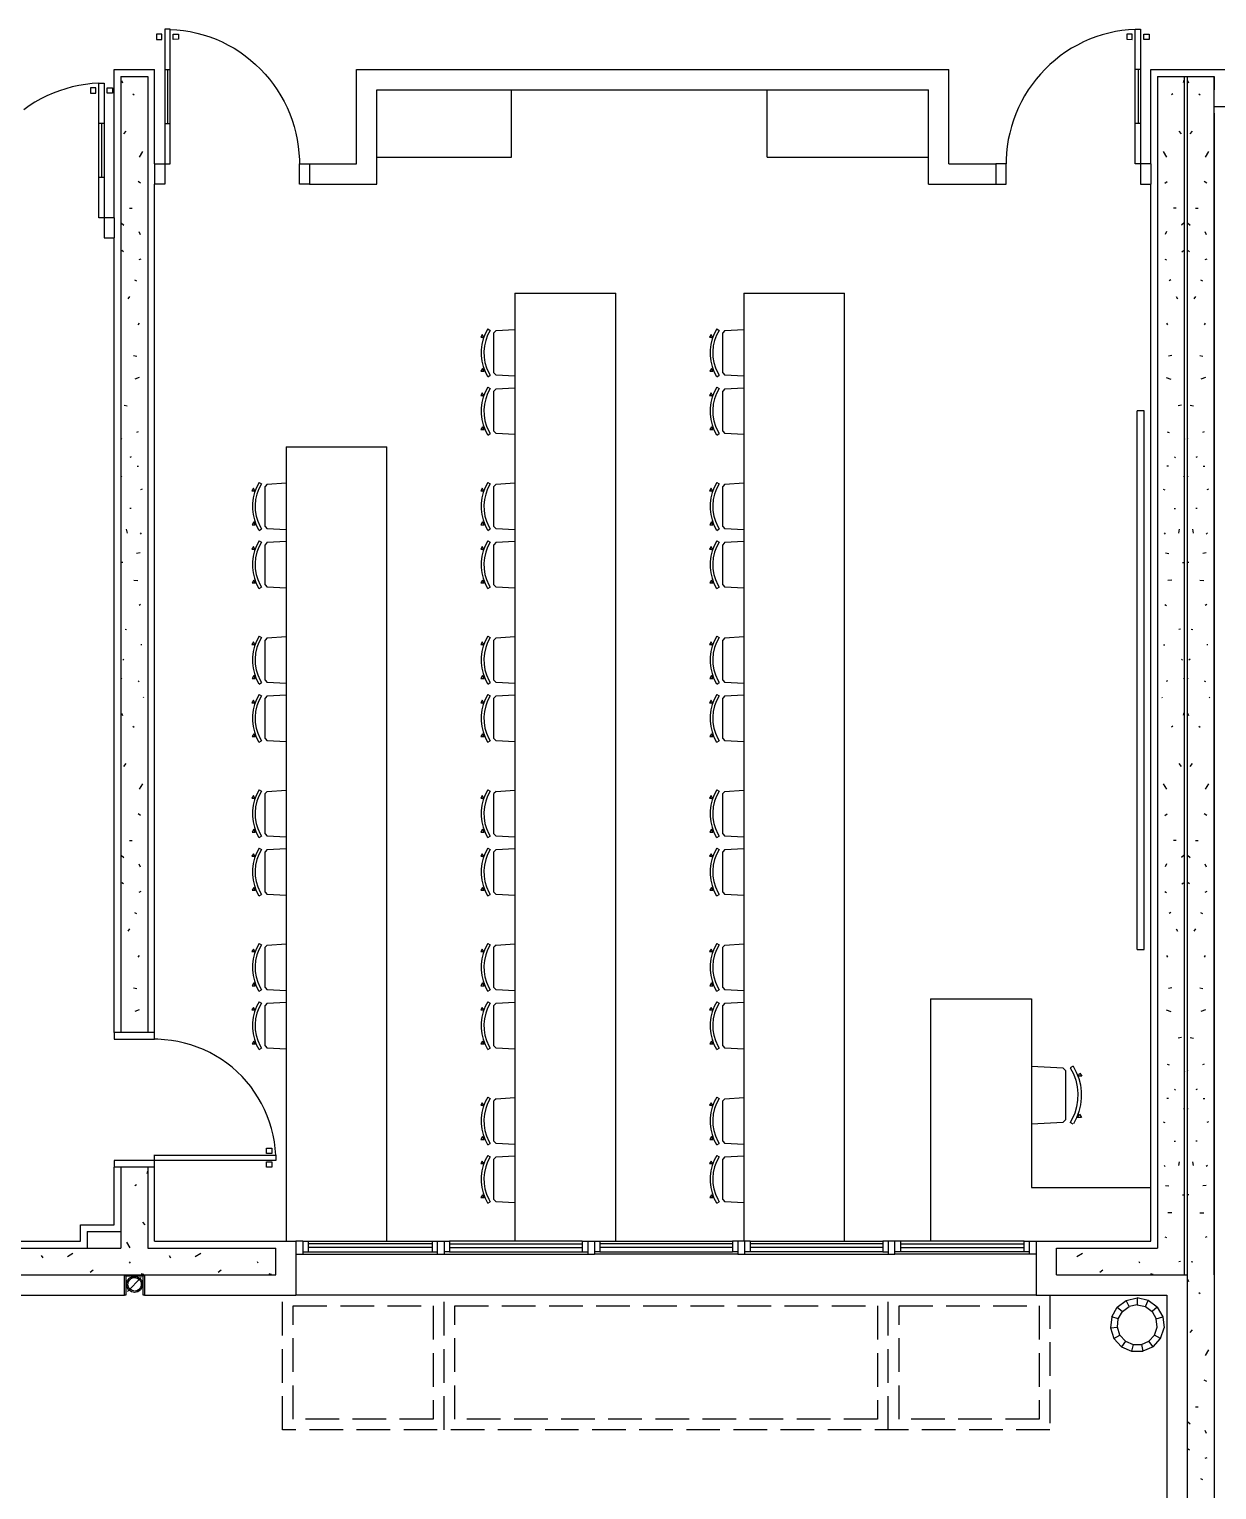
# Model space of a CAD drawing. Extents: x 7 to 80.8, y 22 to 73.9.
# Drawn here: x 15.81 to 24.63, y 42.19 to 53.03 of the extents above; entities that cross this region are included whole.
import ezdxf

# ---------------------------------------------------------------- set-up
doc = ezdxf.new("R2010")
doc.units = 0
doc.header["$MEASUREMENT"] = 0
doc.linetypes.add('DOT', pattern=[0.25, 0.25, 0])
for name, color, linetype in [('Doors', 7, 'CONTINUOUS'), ('Furniture', 7, 'CONTINUOUS'), ('Walls', 7, 'CONTINUOUS')]:
    doc.layers.add(name, color=color, linetype=linetype)

msp = doc.modelspace()

# ---------------------------------------------------------------- linework, layer by layer
at = {"layer": 'Doors', "color": 2}
for p, q in [((16.439, 52.732), (16.739, 52.732)), ((16.439, 51.632), (16.439, 52.732)), ((16.739, 52.032), (16.739, 52.732)), ((16.739, 52.032), (16.739, 51.882)), ((17.889, 52.032), (18.239, 52.032)), ((17.889, 52.032), (17.889, 51.882)), ((22.639, 52.032), (22.989, 52.032)), ((22.989, 52.032), (22.989, 51.882)), ((24.139, 52.032), (24.139, 51.882)), ((17.889, 51.882), (18.389, 51.882)), ((22.489, 51.882), (22.989, 51.882)), ((16.439, 51.632), (16.439, 51.482)), ((16.739, 45.582), (16.439, 45.582)), ((16.739, 44.582), (16.439, 44.582)), ((16.689, 44.582), (16.689, 43.982)), ((16.188, 44.154), (16.439, 44.154)), ((16.188, 44.032), (16.188, 44.154)), ((16.238, 44.104), (16.489, 44.104)), ((16.238, 44.104), (16.238, 43.982)), ((17.789, 44.032), (17.789, 43.632))]:
    msp.add_line(p, q, dxfattribs=at)
at = {"layer": 'Doors', "color": 4}
for p, q in [((16.814, 52.732), (16.854, 52.732)), ((16.834, 52.733), (16.834, 52.332)), ((24.064, 52.732), (24.024, 52.732)), ((24.045, 52.733), (24.045, 52.332)), ((16.364, 52.332), (16.324, 52.332)), ((16.345, 52.333), (16.345, 51.932)), ((16.814, 52.332), (16.857, 52.332)), ((24.064, 52.332), (24.022, 52.332)), ((16.364, 51.932), (16.322, 51.932)), ((16.439, 44.632), (16.439, 44.582)), ((16.739, 44.632), (16.739, 44.673)), ((17.839, 44.032), (17.789, 44.032)), ((17.839, 44.032), (17.839, 43.937)), ((18.8, 44.032), (18.93, 44.032)), ((18.8, 44.032), (18.8, 43.954)), ((18.84, 43.937), (18.84, 44.032)), ((18.89, 44.032), (18.89, 43.937)), ((18.93, 44.032), (18.93, 43.954)), ((17.789, 43.937), (17.839, 43.937)), ((17.839, 43.954), (17.88, 43.954)), ((18.8, 43.954), (18.84, 43.954)), ((18.84, 43.937), (18.89, 43.937)), ((18.93, 43.954), (18.89, 43.954))]:
    msp.add_line(p, q, dxfattribs=at)
at = {"layer": 'Doors', "color": 1}
for p, q in [((16.814, 51.882), (16.739, 51.882)), ((24.064, 51.882), (24.139, 51.882)), ((16.364, 51.482), (16.439, 51.482))]:
    msp.add_line(p, q, dxfattribs=at)
at = {"layer": 'Doors', "color": 8}
for p, q in [((17.88, 44.032), (18.8, 44.032)), ((17.839, 43.937), (18.84, 43.937)), ((18.8, 44.012), (17.88, 44.012)), ((18.8, 43.987), (17.88, 43.987))]:
    msp.add_line(p, q, dxfattribs=at)
at = {"layer": 'Doors', "color": 4}
for points in [[(16.792, 52.996), (16.752, 52.996), (16.752, 52.956), (16.792, 52.956), (16.792, 52.996)], [(16.814, 52.032), (16.854, 52.032), (16.854, 53.032), (16.814, 53.032), (16.814, 52.032)], [(16.877, 52.996), (16.917, 52.996), (16.917, 52.957), (16.877, 52.956), (16.877, 52.996)], [(24.002, 52.996), (23.962, 52.996), (23.962, 52.957), (24.002, 52.956), (24.002, 52.996)], [(24.064, 52.032), (24.024, 52.032), (24.024, 53.032), (24.064, 53.032), (24.064, 52.032)], [(24.087, 52.996), (24.127, 52.996), (24.127, 52.956), (24.087, 52.956), (24.087, 52.996)], [(16.364, 51.632), (16.324, 51.632), (16.324, 52.632), (16.364, 52.632), (16.364, 51.632)], [(16.302, 52.596), (16.262, 52.597), (16.262, 52.557), (16.302, 52.556), (16.302, 52.596)], [(16.387, 52.596), (16.427, 52.596), (16.427, 52.556), (16.387, 52.556), (16.387, 52.596)], [(17.569, 44.683), (17.569, 44.723), (17.609, 44.723), (17.609, 44.683), (17.569, 44.683)], [(17.569, 44.582), (17.569, 44.622), (17.609, 44.622), (17.609, 44.582), (17.569, 44.582)]]:
    msp.add_lwpolyline(points, close=True, dxfattribs=at)
for points in [[(16.854, 53.031), (16.904, 53.028), (16.954, 53.022), (17.003, 53.014), (17.052, 53.003), (17.1, 52.99), (17.148, 52.975), (17.195, 52.957), (17.24, 52.937), (17.285, 52.914), (17.329, 52.89), (17.371, 52.863), (17.412, 52.834), (17.451, 52.803), (17.489, 52.77), (17.525, 52.736), (17.559, 52.699), (17.592, 52.661), (17.622, 52.622), (17.65, 52.581), (17.677, 52.538), (17.701, 52.494), (17.723, 52.45), (17.743, 52.404), (17.76, 52.357), (17.775, 52.309), (17.788, 52.261), (17.798, 52.212), (17.806, 52.162), (17.811, 52.113), (17.814, 52.063), (17.814, 52.032)], [(24.024, 53.031), (23.975, 53.028), (23.925, 53.022), (23.876, 53.014), (23.827, 53.003), (23.779, 52.99), (23.731, 52.975), (23.684, 52.957), (23.639, 52.937), (23.594, 52.914), (23.55, 52.89), (23.508, 52.863), (23.467, 52.834), (23.428, 52.803), (23.39, 52.77), (23.354, 52.736), (23.32, 52.699), (23.287, 52.661), (23.257, 52.622), (23.228, 52.581), (23.202, 52.538), (23.178, 52.494), (23.156, 52.45), (23.136, 52.404), (23.119, 52.357), (23.104, 52.309), (23.091, 52.261), (23.081, 52.212), (23.073, 52.162), (23.068, 52.113), (23.065, 52.063), (23.064, 52.032)], [(16.324, 52.631), (16.275, 52.628), (16.225, 52.622), (16.176, 52.614), (16.127, 52.603), (16.079, 52.59), (16.031, 52.575), (15.984, 52.557), (15.939, 52.537), (15.894, 52.514), (15.85, 52.49), (15.808, 52.463), (15.767, 52.434)], [(16.439, 45.582), (16.439, 45.532), (16.739, 45.532), (16.739, 45.582)], [(17.639, 44.672), (17.635, 44.722), (17.629, 44.771), (17.619, 44.82), (17.608, 44.869), (17.593, 44.917), (17.576, 44.964), (17.556, 45.01), (17.534, 45.055), (17.509, 45.098), (17.482, 45.14), (17.453, 45.181), (17.421, 45.219), (17.388, 45.256), (17.352, 45.291), (17.314, 45.324), (17.275, 45.355), (17.234, 45.384), (17.192, 45.41), (17.148, 45.434), (17.103, 45.455), (17.056, 45.474), (17.009, 45.491), (16.961, 45.504), (16.912, 45.515), (16.863, 45.523), (16.813, 45.529), (16.763, 45.532), (16.739, 45.532)], [(16.739, 44.582), (16.739, 44.632), (16.439, 44.632)], [(16.739, 44.672), (17.639, 44.672), (17.639, 44.632), (16.739, 44.632)], [(17.839, 44.032), (17.88, 44.032), (17.88, 43.954)]]:
    msp.add_lwpolyline(points, dxfattribs=at)
at = {"layer": 'Doors', "color": 1}
for points in [[(16.739, 52.032), (16.814, 52.032), (16.814, 51.882)], [(17.889, 51.882), (17.814, 51.882), (17.814, 52.032), (17.889, 52.032)], [(22.989, 51.882), (23.064, 51.882), (23.064, 52.032), (22.989, 52.032)], [(24.139, 52.032), (24.064, 52.032), (24.064, 51.882)], [(16.439, 51.632), (16.364, 51.632), (16.364, 51.482)]]:
    msp.add_lwpolyline(points, dxfattribs=at)
at = {"layer": 'Furniture', "color": 4}
for p, q in [((19.389, 52.082), (19.389, 52.582)), ((21.289, 52.082), (21.289, 52.582)), ((18.389, 52.082), (19.389, 52.082)), ((21.289, 52.082), (22.489, 52.082)), ((19.415, 51.072), (20.165, 51.072)), ((19.415, 51.072), (19.415, 44.032)), ((20.165, 44.032), (20.165, 51.072)), ((21.115, 51.072), (21.865, 51.072)), ((21.115, 51.072), (21.115, 44.032)), ((21.865, 44.032), (21.865, 51.072)), ((19.215, 50.806), (19.232, 50.796)), ((19.275, 50.795), (19.259, 50.777)), ((19.259, 50.48), (19.259, 50.777)), ((19.275, 50.795), (19.415, 50.803)), ((20.915, 50.806), (20.932, 50.796)), ((20.975, 50.795), (20.959, 50.777)), ((20.959, 50.48), (20.959, 50.777)), ((20.975, 50.795), (21.115, 50.803)), ((19.215, 50.451), (19.232, 50.462)), ((19.259, 50.48), (19.275, 50.462)), ((19.415, 50.455), (19.275, 50.462)), ((20.915, 50.451), (20.932, 50.462)), ((20.959, 50.48), (20.975, 50.462)), ((21.115, 50.455), (20.975, 50.462)), ((19.215, 50.374), (19.232, 50.363)), ((19.275, 50.362), (19.259, 50.344)), ((19.259, 50.047), (19.259, 50.344)), ((19.275, 50.362), (19.415, 50.37)), ((20.915, 50.374), (20.932, 50.363)), ((20.975, 50.362), (20.959, 50.344)), ((20.959, 50.047), (20.959, 50.344)), ((20.975, 50.362), (21.115, 50.37)), ((24.039, 46.199), (24.039, 50.199)), ((19.215, 50.018), (19.232, 50.029)), ((19.259, 50.047), (19.275, 50.03)), ((19.415, 50.022), (19.275, 50.03)), ((20.915, 50.018), (20.932, 50.029)), ((20.959, 50.047), (20.975, 50.03)), ((21.115, 50.022), (20.975, 50.03)), ((17.715, 49.932), (18.465, 49.932)), ((17.715, 49.932), (17.715, 44.032)), ((18.465, 44.032), (18.465, 49.932)), ((17.515, 49.666), (17.532, 49.656)), ((17.575, 49.655), (17.559, 49.637)), ((17.559, 49.34), (17.559, 49.637)), ((17.575, 49.655), (17.715, 49.663)), ((19.215, 49.666), (19.232, 49.656)), ((19.275, 49.655), (19.259, 49.637)), ((19.259, 49.34), (19.259, 49.637)), ((19.275, 49.655), (19.415, 49.663)), ((20.915, 49.666), (20.932, 49.656)), ((20.975, 49.655), (20.959, 49.637)), ((20.959, 49.34), (20.959, 49.637)), ((20.975, 49.655), (21.115, 49.663)), ((17.515, 49.311), (17.532, 49.322)), ((17.559, 49.34), (17.575, 49.322)), ((17.715, 49.315), (17.575, 49.322)), ((19.215, 49.311), (19.232, 49.322)), ((19.259, 49.34), (19.275, 49.322)), ((19.415, 49.315), (19.275, 49.322)), ((20.915, 49.311), (20.932, 49.322)), ((20.959, 49.34), (20.975, 49.322)), ((21.115, 49.315), (20.975, 49.322)), ((17.515, 49.234), (17.532, 49.223)), ((17.575, 49.222), (17.559, 49.204)), ((17.559, 48.907), (17.559, 49.204)), ((17.575, 49.222), (17.715, 49.23)), ((19.215, 49.234), (19.232, 49.223)), ((19.275, 49.222), (19.259, 49.204)), ((19.259, 48.907), (19.259, 49.204)), ((19.275, 49.222), (19.415, 49.23)), ((20.915, 49.234), (20.932, 49.223)), ((20.975, 49.222), (20.959, 49.204)), ((20.959, 48.907), (20.959, 49.204)), ((20.975, 49.222), (21.115, 49.23)), ((17.515, 48.878), (17.532, 48.889)), ((17.559, 48.907), (17.575, 48.89)), ((17.715, 48.882), (17.575, 48.89)), ((19.215, 48.878), (19.232, 48.889)), ((19.259, 48.907), (19.275, 48.89)), ((19.415, 48.882), (19.275, 48.89)), ((20.915, 48.878), (20.932, 48.889)), ((20.959, 48.907), (20.975, 48.89)), ((21.115, 48.882), (20.975, 48.89)), ((17.515, 48.526), (17.532, 48.515)), ((17.575, 48.514), (17.559, 48.496)), ((17.559, 48.199), (17.559, 48.496)), ((17.575, 48.514), (17.715, 48.522)), ((19.215, 48.526), (19.232, 48.515)), ((19.275, 48.514), (19.259, 48.496)), ((19.259, 48.199), (19.259, 48.496)), ((19.275, 48.514), (19.415, 48.522)), ((20.915, 48.526), (20.932, 48.515)), ((20.975, 48.514), (20.959, 48.496)), ((20.959, 48.199), (20.959, 48.496)), ((20.975, 48.514), (21.115, 48.522)), ((17.515, 48.17), (17.532, 48.181)), ((17.559, 48.199), (17.575, 48.182)), ((17.715, 48.174), (17.575, 48.182)), ((19.215, 48.17), (19.232, 48.181)), ((19.259, 48.199), (19.275, 48.182)), ((19.415, 48.174), (19.275, 48.182)), ((20.915, 48.17), (20.932, 48.181)), ((20.959, 48.199), (20.975, 48.182)), ((21.115, 48.174), (20.975, 48.182)), ((17.515, 48.093), (17.532, 48.082)), ((17.575, 48.081), (17.559, 48.064)), ((17.559, 47.766), (17.559, 48.064)), ((17.575, 48.081), (17.715, 48.089)), ((19.215, 48.093), (19.232, 48.082)), ((19.275, 48.081), (19.259, 48.064)), ((19.259, 47.766), (19.259, 48.064)), ((19.275, 48.081), (19.415, 48.089)), ((20.915, 48.093), (20.932, 48.082)), ((20.975, 48.081), (20.959, 48.064)), ((20.959, 47.766), (20.959, 48.064)), ((20.975, 48.081), (21.115, 48.089)), ((17.515, 47.737), (17.532, 47.748)), ((17.559, 47.766), (17.575, 47.749)), ((17.715, 47.741), (17.575, 47.749)), ((19.215, 47.737), (19.232, 47.748)), ((19.259, 47.766), (19.275, 47.749)), ((19.415, 47.741), (19.275, 47.749)), ((20.915, 47.737), (20.932, 47.748)), ((20.959, 47.766), (20.975, 47.749)), ((21.115, 47.741), (20.975, 47.749)), ((17.515, 47.385), (17.532, 47.374)), ((17.575, 47.373), (17.559, 47.356)), ((17.559, 47.058), (17.559, 47.356)), ((17.575, 47.373), (17.715, 47.381)), ((19.215, 47.385), (19.232, 47.374)), ((19.275, 47.373), (19.259, 47.356)), ((19.259, 47.058), (19.259, 47.356)), ((19.275, 47.373), (19.415, 47.381)), ((20.915, 47.385), (20.932, 47.374)), ((20.975, 47.373), (20.959, 47.356)), ((20.959, 47.058), (20.959, 47.356)), ((20.975, 47.373), (21.115, 47.381)), ((17.515, 47.029), (17.532, 47.04)), ((17.559, 47.058), (17.575, 47.041)), ((17.715, 47.033), (17.575, 47.041)), ((19.215, 47.029), (19.232, 47.04)), ((19.259, 47.058), (19.275, 47.041)), ((19.415, 47.033), (19.275, 47.041)), ((20.915, 47.029), (20.932, 47.04)), ((20.959, 47.058), (20.975, 47.041)), ((21.115, 47.033), (20.975, 47.041)), ((17.515, 46.952), (17.532, 46.941)), ((17.575, 46.94), (17.559, 46.923)), ((17.559, 46.625), (17.559, 46.923)), ((17.575, 46.94), (17.715, 46.948)), ((19.215, 46.952), (19.232, 46.941)), ((19.275, 46.94), (19.259, 46.923)), ((19.259, 46.625), (19.259, 46.923)), ((19.275, 46.94), (19.415, 46.948)), ((20.915, 46.952), (20.932, 46.941)), ((20.975, 46.94), (20.959, 46.923)), ((20.959, 46.625), (20.959, 46.923)), ((20.975, 46.94), (21.115, 46.948)), ((17.515, 46.596), (17.532, 46.607)), ((17.559, 46.625), (17.575, 46.608)), ((17.715, 46.6), (17.575, 46.608)), ((19.215, 46.596), (19.232, 46.607)), ((19.259, 46.625), (19.275, 46.608)), ((19.415, 46.6), (19.275, 46.608)), ((20.915, 46.596), (20.932, 46.607)), ((20.959, 46.625), (20.975, 46.608)), ((21.115, 46.6), (20.975, 46.608)), ((17.515, 46.244), (17.532, 46.233)), ((17.575, 46.232), (17.559, 46.215)), ((17.559, 45.917), (17.559, 46.215)), ((17.575, 46.232), (17.715, 46.24)), ((19.215, 46.244), (19.232, 46.233)), ((19.275, 46.232), (19.259, 46.215)), ((19.259, 45.917), (19.259, 46.215)), ((19.275, 46.232), (19.415, 46.24)), ((20.915, 46.244), (20.932, 46.233)), ((20.975, 46.232), (20.959, 46.215)), ((20.959, 45.917), (20.959, 46.215)), ((20.975, 46.232), (21.115, 46.24)), ((24.039, 46.199), (24.089, 46.199)), ((17.515, 45.888), (17.532, 45.899)), ((17.559, 45.917), (17.575, 45.9)), ((17.715, 45.892), (17.575, 45.9)), ((19.215, 45.888), (19.232, 45.899)), ((19.259, 45.917), (19.275, 45.9)), ((19.415, 45.892), (19.275, 45.9)), ((20.915, 45.888), (20.932, 45.899)), ((20.959, 45.917), (20.975, 45.9)), ((21.115, 45.892), (20.975, 45.9)), ((17.515, 45.811), (17.532, 45.8)), ((17.575, 45.799), (17.559, 45.782)), ((17.559, 45.484), (17.559, 45.782)), ((17.575, 45.799), (17.715, 45.807)), ((19.215, 45.811), (19.232, 45.8)), ((19.275, 45.799), (19.259, 45.782)), ((19.259, 45.484), (19.259, 45.782)), ((19.275, 45.799), (19.415, 45.807)), ((20.915, 45.811), (20.932, 45.8)), ((20.975, 45.799), (20.959, 45.782)), ((20.959, 45.484), (20.959, 45.782)), ((20.975, 45.799), (21.115, 45.807)), ((22.504, 45.832), (23.254, 45.832)), ((22.504, 45.832), (22.504, 44.032)), ((23.254, 45.832), (23.254, 44.432)), ((17.515, 45.455), (17.532, 45.466)), ((17.559, 45.484), (17.575, 45.467)), ((17.715, 45.459), (17.575, 45.467)), ((19.215, 45.455), (19.232, 45.466)), ((19.259, 45.484), (19.275, 45.467)), ((19.415, 45.459), (19.275, 45.467)), ((20.915, 45.455), (20.932, 45.466)), ((20.959, 45.484), (20.975, 45.467)), ((21.115, 45.459), (20.975, 45.467)), ((23.489, 45.318), (23.254, 45.331)), ((23.489, 45.318), (23.509, 45.297)), ((23.509, 44.937), (23.509, 45.297)), ((23.562, 45.332), (23.541, 45.319)), ((19.215, 45.103), (19.232, 45.092)), ((19.275, 45.091), (19.259, 45.074)), ((19.259, 44.776), (19.259, 45.074)), ((19.275, 45.091), (19.415, 45.099)), ((20.915, 45.103), (20.932, 45.092)), ((20.975, 45.091), (20.959, 45.074)), ((20.959, 44.776), (20.959, 45.074)), ((20.975, 45.091), (21.115, 45.099)), ((23.254, 44.903), (23.489, 44.916)), ((23.509, 44.937), (23.489, 44.916)), ((23.562, 44.902), (23.541, 44.915)), ((19.215, 44.747), (19.232, 44.758)), ((19.259, 44.776), (19.275, 44.759)), ((19.415, 44.751), (19.275, 44.759)), ((20.915, 44.747), (20.932, 44.758)), ((20.959, 44.776), (20.975, 44.759)), ((21.115, 44.751), (20.975, 44.759)), ((19.215, 44.67), (19.232, 44.659)), ((19.275, 44.658), (19.259, 44.641)), ((19.259, 44.343), (19.259, 44.641)), ((19.275, 44.658), (19.415, 44.666)), ((20.915, 44.67), (20.932, 44.659)), ((20.975, 44.658), (20.959, 44.641)), ((20.959, 44.343), (20.959, 44.641)), ((20.975, 44.658), (21.115, 44.666)), ((23.254, 44.432), (24.139, 44.432)), ((19.215, 44.314), (19.232, 44.325)), ((19.259, 44.343), (19.275, 44.326)), ((19.415, 44.318), (19.275, 44.326)), ((20.915, 44.314), (20.932, 44.325)), ((20.959, 44.343), (20.975, 44.326)), ((21.115, 44.318), (20.975, 44.326))]:
    msp.add_line(p, q, dxfattribs=at)
for points in [[(19.173, 50.764), (19.162, 50.745), (19.184, 50.745), (19.173, 50.764)], [(20.873, 50.764), (20.862, 50.745), (20.884, 50.745), (20.873, 50.764)], [(19.175, 50.513), (19.163, 50.493), (19.187, 50.493), (19.175, 50.513)], [(20.875, 50.513), (20.863, 50.493), (20.887, 50.493), (20.875, 50.513)], [(19.173, 50.331), (19.162, 50.312), (19.184, 50.312), (19.173, 50.331)], [(20.873, 50.331), (20.862, 50.312), (20.884, 50.312), (20.873, 50.331)], [(19.175, 50.08), (19.163, 50.06), (19.187, 50.06), (19.175, 50.08)], [(20.875, 50.08), (20.863, 50.06), (20.887, 50.06), (20.875, 50.08)], [(17.473, 49.624), (17.462, 49.605), (17.484, 49.605), (17.473, 49.624)], [(19.173, 49.624), (19.162, 49.605), (19.184, 49.605), (19.173, 49.624)], [(20.873, 49.624), (20.862, 49.605), (20.884, 49.605), (20.873, 49.624)], [(17.475, 49.373), (17.463, 49.353), (17.487, 49.353), (17.475, 49.373)], [(19.175, 49.373), (19.163, 49.353), (19.187, 49.353), (19.175, 49.373)], [(20.875, 49.373), (20.863, 49.353), (20.887, 49.353), (20.875, 49.373)], [(17.473, 49.191), (17.462, 49.172), (17.484, 49.172), (17.473, 49.191)], [(19.173, 49.191), (19.162, 49.172), (19.184, 49.172), (19.173, 49.191)], [(20.873, 49.191), (20.862, 49.172), (20.884, 49.172), (20.873, 49.191)], [(17.475, 48.94), (17.463, 48.92), (17.487, 48.92), (17.475, 48.94)], [(19.175, 48.94), (19.163, 48.92), (19.187, 48.92), (19.175, 48.94)], [(20.875, 48.94), (20.863, 48.92), (20.887, 48.92), (20.875, 48.94)], [(17.473, 48.483), (17.462, 48.464), (17.484, 48.464), (17.473, 48.483)], [(19.173, 48.483), (19.162, 48.464), (19.184, 48.464), (19.173, 48.483)], [(20.873, 48.483), (20.862, 48.464), (20.884, 48.464), (20.873, 48.483)], [(17.475, 48.232), (17.463, 48.212), (17.487, 48.212), (17.475, 48.232)], [(19.175, 48.232), (19.163, 48.212), (19.187, 48.212), (19.175, 48.232)], [(20.875, 48.232), (20.863, 48.212), (20.887, 48.212), (20.875, 48.232)], [(17.473, 48.051), (17.462, 48.031), (17.484, 48.031), (17.473, 48.051)], [(19.173, 48.051), (19.162, 48.031), (19.184, 48.031), (19.173, 48.051)], [(20.873, 48.051), (20.862, 48.031), (20.884, 48.031), (20.873, 48.051)], [(17.475, 47.799), (17.463, 47.779), (17.487, 47.779), (17.475, 47.799)], [(19.175, 47.799), (19.163, 47.779), (19.187, 47.779), (19.175, 47.799)], [(20.875, 47.799), (20.863, 47.779), (20.887, 47.779), (20.875, 47.799)], [(17.473, 47.343), (17.462, 47.323), (17.484, 47.323), (17.473, 47.343)], [(19.173, 47.343), (19.162, 47.323), (19.184, 47.323), (19.173, 47.343)], [(20.873, 47.343), (20.862, 47.323), (20.884, 47.323), (20.873, 47.343)], [(17.475, 47.091), (17.463, 47.071), (17.487, 47.071), (17.475, 47.091)], [(19.175, 47.091), (19.163, 47.071), (19.187, 47.071), (19.175, 47.091)], [(20.875, 47.091), (20.863, 47.071), (20.887, 47.071), (20.875, 47.091)], [(17.473, 46.91), (17.462, 46.891), (17.484, 46.891), (17.473, 46.91)], [(19.173, 46.91), (19.162, 46.891), (19.184, 46.891), (19.173, 46.91)], [(20.873, 46.91), (20.862, 46.891), (20.884, 46.891), (20.873, 46.91)], [(17.475, 46.658), (17.463, 46.638), (17.487, 46.638), (17.475, 46.658)], [(19.175, 46.658), (19.163, 46.638), (19.187, 46.638), (19.175, 46.658)], [(20.875, 46.658), (20.863, 46.638), (20.887, 46.638), (20.875, 46.658)], [(17.473, 46.202), (17.462, 46.183), (17.484, 46.183), (17.473, 46.202)], [(19.173, 46.202), (19.162, 46.183), (19.184, 46.183), (19.173, 46.202)], [(20.873, 46.202), (20.862, 46.183), (20.884, 46.183), (20.873, 46.202)], [(17.475, 45.95), (17.463, 45.93), (17.487, 45.93), (17.475, 45.95)], [(19.175, 45.95), (19.163, 45.93), (19.187, 45.93), (19.175, 45.95)], [(20.875, 45.95), (20.863, 45.93), (20.887, 45.93), (20.875, 45.95)], [(17.473, 45.769), (17.462, 45.75), (17.484, 45.75), (17.473, 45.769)], [(19.173, 45.769), (19.162, 45.75), (19.184, 45.75), (19.173, 45.769)], [(20.873, 45.769), (20.862, 45.75), (20.884, 45.75), (20.873, 45.769)], [(17.475, 45.517), (17.463, 45.497), (17.487, 45.497), (17.475, 45.517)], [(19.175, 45.517), (19.163, 45.497), (19.187, 45.497), (19.175, 45.517)], [(20.875, 45.517), (20.863, 45.497), (20.887, 45.497), (20.875, 45.517)], [(23.613, 45.281), (23.626, 45.258), (23.599, 45.258), (23.613, 45.281)], [(19.173, 45.061), (19.162, 45.042), (19.184, 45.042), (19.173, 45.061)], [(20.873, 45.061), (20.862, 45.042), (20.884, 45.042), (20.873, 45.061)], [(23.61, 44.977), (23.624, 44.952), (23.596, 44.952), (23.61, 44.977)], [(19.175, 44.809), (19.163, 44.789), (19.187, 44.789), (19.175, 44.809)], [(20.875, 44.809), (20.863, 44.789), (20.887, 44.789), (20.875, 44.809)], [(19.173, 44.628), (19.162, 44.609), (19.184, 44.609), (19.173, 44.628)], [(20.873, 44.628), (20.862, 44.609), (20.884, 44.609), (20.873, 44.628)], [(19.175, 44.376), (19.163, 44.356), (19.187, 44.356), (19.175, 44.376)], [(20.875, 44.376), (20.863, 44.356), (20.887, 44.356), (20.875, 44.376)]]:
    msp.add_lwpolyline(points, close=True, dxfattribs=at)
for points in [[(19.215, 50.806), (19.195, 50.77), (19.18, 50.732), (19.17, 50.692), (19.165, 50.651), (19.165, 50.609), (19.17, 50.568), (19.18, 50.528), (19.194, 50.49), (19.213, 50.453)], [(19.232, 50.796), (19.213, 50.759), (19.199, 50.72), (19.189, 50.68), (19.185, 50.639), (19.186, 50.598), (19.193, 50.557), (19.205, 50.518), (19.222, 50.48), (19.232, 50.462)], [(20.915, 50.806), (20.895, 50.77), (20.88, 50.732), (20.87, 50.692), (20.865, 50.651), (20.865, 50.609), (20.87, 50.568), (20.88, 50.528), (20.894, 50.49), (20.913, 50.453)], [(20.932, 50.796), (20.913, 50.759), (20.899, 50.72), (20.889, 50.68), (20.885, 50.639), (20.886, 50.598), (20.893, 50.557), (20.905, 50.518), (20.922, 50.48), (20.932, 50.462)], [(19.215, 50.374), (19.195, 50.337), (19.18, 50.299), (19.17, 50.259), (19.165, 50.218), (19.165, 50.176), (19.17, 50.135), (19.18, 50.095), (19.194, 50.057), (19.213, 50.02)], [(19.232, 50.363), (19.213, 50.326), (19.199, 50.288), (19.189, 50.247), (19.185, 50.206), (19.186, 50.165), (19.193, 50.124), (19.205, 50.085), (19.222, 50.047), (19.232, 50.029)], [(20.915, 50.374), (20.895, 50.337), (20.88, 50.299), (20.87, 50.259), (20.865, 50.218), (20.865, 50.176), (20.87, 50.135), (20.88, 50.095), (20.894, 50.057), (20.913, 50.02)], [(20.932, 50.363), (20.913, 50.326), (20.899, 50.288), (20.889, 50.247), (20.885, 50.206), (20.886, 50.165), (20.893, 50.124), (20.905, 50.085), (20.922, 50.047), (20.932, 50.029)], [(24.089, 46.199), (24.089, 50.199), (24.039, 50.199)], [(17.515, 49.666), (17.495, 49.63), (17.48, 49.592), (17.47, 49.552), (17.465, 49.511), (17.465, 49.469), (17.47, 49.428), (17.48, 49.388), (17.494, 49.35), (17.513, 49.313)], [(17.532, 49.656), (17.513, 49.619), (17.499, 49.58), (17.489, 49.54), (17.485, 49.499), (17.486, 49.458), (17.493, 49.417), (17.505, 49.378), (17.522, 49.34), (17.532, 49.322)], [(19.215, 49.666), (19.195, 49.63), (19.18, 49.592), (19.17, 49.552), (19.165, 49.511), (19.165, 49.469), (19.17, 49.428), (19.18, 49.388), (19.194, 49.35), (19.213, 49.313)], [(19.232, 49.656), (19.213, 49.619), (19.199, 49.58), (19.189, 49.54), (19.185, 49.499), (19.186, 49.458), (19.193, 49.417), (19.205, 49.378), (19.222, 49.34), (19.232, 49.322)], [(20.915, 49.666), (20.895, 49.63), (20.88, 49.592), (20.87, 49.552), (20.865, 49.511), (20.865, 49.469), (20.87, 49.428), (20.88, 49.388), (20.894, 49.35), (20.913, 49.313)], [(20.932, 49.656), (20.913, 49.619), (20.899, 49.58), (20.889, 49.54), (20.885, 49.499), (20.886, 49.458), (20.893, 49.417), (20.905, 49.378), (20.922, 49.34), (20.932, 49.322)], [(17.515, 49.234), (17.495, 49.197), (17.48, 49.159), (17.47, 49.119), (17.465, 49.078), (17.465, 49.036), (17.47, 48.995), (17.48, 48.955), (17.494, 48.917), (17.513, 48.88)], [(17.532, 49.223), (17.513, 49.186), (17.499, 49.148), (17.489, 49.107), (17.485, 49.066), (17.486, 49.025), (17.493, 48.984), (17.505, 48.945), (17.522, 48.907), (17.532, 48.889)], [(19.215, 49.234), (19.195, 49.197), (19.18, 49.159), (19.17, 49.119), (19.165, 49.078), (19.165, 49.036), (19.17, 48.995), (19.18, 48.955), (19.194, 48.917), (19.213, 48.88)], [(19.232, 49.223), (19.213, 49.186), (19.199, 49.148), (19.189, 49.107), (19.185, 49.066), (19.186, 49.025), (19.193, 48.984), (19.205, 48.945), (19.222, 48.907), (19.232, 48.889)], [(20.915, 49.234), (20.895, 49.197), (20.88, 49.159), (20.87, 49.119), (20.865, 49.078), (20.865, 49.036), (20.87, 48.995), (20.88, 48.955), (20.894, 48.917), (20.913, 48.88)], [(20.932, 49.223), (20.913, 49.186), (20.899, 49.148), (20.889, 49.107), (20.885, 49.066), (20.886, 49.025), (20.893, 48.984), (20.905, 48.945), (20.922, 48.907), (20.932, 48.889)], [(17.515, 48.526), (17.495, 48.489), (17.48, 48.451), (17.47, 48.411), (17.465, 48.37), (17.465, 48.328), (17.47, 48.287), (17.48, 48.247), (17.494, 48.209), (17.513, 48.172)], [(17.532, 48.515), (17.513, 48.478), (17.499, 48.44), (17.489, 48.399), (17.485, 48.358), (17.486, 48.317), (17.493, 48.276), (17.505, 48.237), (17.522, 48.199), (17.532, 48.181)], [(19.215, 48.526), (19.195, 48.489), (19.18, 48.451), (19.17, 48.411), (19.165, 48.37), (19.165, 48.328), (19.17, 48.287), (19.18, 48.247), (19.194, 48.209), (19.213, 48.172)], [(19.232, 48.515), (19.213, 48.478), (19.199, 48.44), (19.189, 48.399), (19.185, 48.358), (19.186, 48.317), (19.193, 48.276), (19.205, 48.237), (19.222, 48.199), (19.232, 48.181)], [(20.915, 48.526), (20.895, 48.489), (20.88, 48.451), (20.87, 48.411), (20.865, 48.37), (20.865, 48.328), (20.87, 48.287), (20.88, 48.247), (20.894, 48.209), (20.913, 48.172)], [(20.932, 48.515), (20.913, 48.478), (20.899, 48.44), (20.889, 48.399), (20.885, 48.358), (20.886, 48.317), (20.893, 48.276), (20.905, 48.237), (20.922, 48.199), (20.932, 48.181)], [(17.515, 48.093), (17.495, 48.056), (17.48, 48.018), (17.47, 47.978), (17.465, 47.937), (17.465, 47.896), (17.47, 47.855), (17.48, 47.814), (17.494, 47.776), (17.513, 47.739)], [(17.532, 48.082), (17.513, 48.045), (17.499, 48.007), (17.489, 47.966), (17.485, 47.925), (17.486, 47.884), (17.493, 47.843), (17.505, 47.804), (17.522, 47.766), (17.532, 47.748)], [(19.215, 48.093), (19.195, 48.056), (19.18, 48.018), (19.17, 47.978), (19.165, 47.937), (19.165, 47.896), (19.17, 47.855), (19.18, 47.814), (19.194, 47.776), (19.213, 47.739)], [(19.232, 48.082), (19.213, 48.045), (19.199, 48.007), (19.189, 47.966), (19.185, 47.925), (19.186, 47.884), (19.193, 47.843), (19.205, 47.804), (19.222, 47.766), (19.232, 47.748)], [(20.915, 48.093), (20.895, 48.056), (20.88, 48.018), (20.87, 47.978), (20.865, 47.937), (20.865, 47.896), (20.87, 47.855), (20.88, 47.814), (20.894, 47.776), (20.913, 47.739)], [(20.932, 48.082), (20.913, 48.045), (20.899, 48.007), (20.889, 47.966), (20.885, 47.925), (20.886, 47.884), (20.893, 47.843), (20.905, 47.804), (20.922, 47.766), (20.932, 47.748)], [(17.515, 47.385), (17.495, 47.348), (17.48, 47.31), (17.47, 47.27), (17.465, 47.229), (17.465, 47.188), (17.47, 47.147), (17.48, 47.106), (17.494, 47.068), (17.513, 47.031)], [(17.532, 47.374), (17.513, 47.337), (17.499, 47.299), (17.489, 47.258), (17.485, 47.217), (17.486, 47.176), (17.493, 47.135), (17.505, 47.096), (17.522, 47.058), (17.532, 47.04)], [(19.215, 47.385), (19.195, 47.348), (19.18, 47.31), (19.17, 47.27), (19.165, 47.229), (19.165, 47.188), (19.17, 47.147), (19.18, 47.106), (19.194, 47.068), (19.213, 47.031)], [(19.232, 47.374), (19.213, 47.337), (19.199, 47.299), (19.189, 47.258), (19.185, 47.217), (19.186, 47.176), (19.193, 47.135), (19.205, 47.096), (19.222, 47.058), (19.232, 47.04)], [(20.915, 47.385), (20.895, 47.348), (20.88, 47.31), (20.87, 47.27), (20.865, 47.229), (20.865, 47.188), (20.87, 47.147), (20.88, 47.106), (20.894, 47.068), (20.913, 47.031)], [(20.932, 47.374), (20.913, 47.337), (20.899, 47.299), (20.889, 47.258), (20.885, 47.217), (20.886, 47.176), (20.893, 47.135), (20.905, 47.096), (20.922, 47.058), (20.932, 47.04)], [(17.515, 46.952), (17.495, 46.915), (17.48, 46.877), (17.47, 46.837), (17.465, 46.796), (17.465, 46.755), (17.47, 46.714), (17.48, 46.674), (17.494, 46.635), (17.513, 46.598)], [(17.532, 46.941), (17.513, 46.904), (17.499, 46.866), (17.489, 46.826), (17.485, 46.785), (17.486, 46.743), (17.493, 46.703), (17.505, 46.663), (17.522, 46.625), (17.532, 46.607)], [(19.215, 46.952), (19.195, 46.915), (19.18, 46.877), (19.17, 46.837), (19.165, 46.796), (19.165, 46.755), (19.17, 46.714), (19.18, 46.674), (19.194, 46.635), (19.213, 46.598)], [(19.232, 46.941), (19.213, 46.904), (19.199, 46.866), (19.189, 46.826), (19.185, 46.785), (19.186, 46.743), (19.193, 46.703), (19.205, 46.663), (19.222, 46.625), (19.232, 46.607)], [(20.915, 46.952), (20.895, 46.915), (20.88, 46.877), (20.87, 46.837), (20.865, 46.796), (20.865, 46.755), (20.87, 46.714), (20.88, 46.674), (20.894, 46.635), (20.913, 46.598)], [(20.932, 46.941), (20.913, 46.904), (20.899, 46.866), (20.889, 46.826), (20.885, 46.785), (20.886, 46.743), (20.893, 46.703), (20.905, 46.663), (20.922, 46.625), (20.932, 46.607)], [(17.515, 46.244), (17.495, 46.207), (17.48, 46.169), (17.47, 46.129), (17.465, 46.088), (17.465, 46.047), (17.47, 46.006), (17.48, 45.966), (17.494, 45.927), (17.513, 45.89)], [(17.532, 46.233), (17.513, 46.196), (17.499, 46.158), (17.489, 46.118), (17.485, 46.077), (17.486, 46.035), (17.493, 45.995), (17.505, 45.955), (17.522, 45.917), (17.532, 45.899)], [(19.215, 46.244), (19.195, 46.207), (19.18, 46.169), (19.17, 46.129), (19.165, 46.088), (19.165, 46.047), (19.17, 46.006), (19.18, 45.966), (19.194, 45.927), (19.213, 45.89)], [(19.232, 46.233), (19.213, 46.196), (19.199, 46.158), (19.189, 46.118), (19.185, 46.077), (19.186, 46.035), (19.193, 45.995), (19.205, 45.955), (19.222, 45.917), (19.232, 45.899)], [(20.915, 46.244), (20.895, 46.207), (20.88, 46.169), (20.87, 46.129), (20.865, 46.088), (20.865, 46.047), (20.87, 46.006), (20.88, 45.966), (20.894, 45.927), (20.913, 45.89)], [(20.932, 46.233), (20.913, 46.196), (20.899, 46.158), (20.889, 46.118), (20.885, 46.077), (20.886, 46.035), (20.893, 45.995), (20.905, 45.955), (20.922, 45.917), (20.932, 45.899)], [(17.515, 45.811), (17.495, 45.775), (17.48, 45.736), (17.47, 45.696), (17.465, 45.655), (17.465, 45.614), (17.47, 45.573), (17.48, 45.533), (17.494, 45.494), (17.513, 45.458)], [(17.532, 45.8), (17.513, 45.764), (17.499, 45.725), (17.489, 45.685), (17.485, 45.644), (17.486, 45.602), (17.493, 45.562), (17.505, 45.522), (17.522, 45.484), (17.532, 45.466)], [(19.215, 45.811), (19.195, 45.775), (19.18, 45.736), (19.17, 45.696), (19.165, 45.655), (19.165, 45.614), (19.17, 45.573), (19.18, 45.533), (19.194, 45.494), (19.213, 45.458)], [(19.232, 45.8), (19.213, 45.764), (19.199, 45.725), (19.189, 45.685), (19.185, 45.644), (19.186, 45.602), (19.193, 45.562), (19.205, 45.522), (19.222, 45.484), (19.232, 45.466)], [(20.915, 45.811), (20.895, 45.775), (20.88, 45.736), (20.87, 45.696), (20.865, 45.655), (20.865, 45.614), (20.87, 45.573), (20.88, 45.533), (20.894, 45.494), (20.913, 45.458)], [(20.932, 45.8), (20.913, 45.764), (20.899, 45.725), (20.889, 45.685), (20.885, 45.644), (20.886, 45.602), (20.893, 45.562), (20.905, 45.522), (20.922, 45.484), (20.932, 45.466)], [(23.541, 45.319), (23.564, 45.275), (23.582, 45.228), (23.593, 45.179), (23.598, 45.13), (23.596, 45.08), (23.588, 45.03), (23.574, 44.983), (23.554, 44.937), (23.541, 44.915)], [(23.562, 45.332), (23.586, 45.288), (23.604, 45.241), (23.616, 45.193), (23.622, 45.144), (23.623, 45.094), (23.617, 45.044), (23.605, 44.995), (23.587, 44.949), (23.564, 44.904)], [(19.215, 45.103), (19.195, 45.067), (19.18, 45.028), (19.17, 44.988), (19.165, 44.947), (19.165, 44.906), (19.17, 44.865), (19.18, 44.825), (19.194, 44.786), (19.213, 44.75)], [(19.232, 45.092), (19.213, 45.056), (19.199, 45.017), (19.189, 44.977), (19.185, 44.936), (19.186, 44.894), (19.193, 44.854), (19.205, 44.814), (19.222, 44.776), (19.232, 44.758)], [(20.915, 45.103), (20.895, 45.067), (20.88, 45.028), (20.87, 44.988), (20.865, 44.947), (20.865, 44.906), (20.87, 44.865), (20.88, 44.825), (20.894, 44.786), (20.913, 44.75)], [(20.932, 45.092), (20.913, 45.056), (20.899, 45.017), (20.889, 44.977), (20.885, 44.936), (20.886, 44.894), (20.893, 44.854), (20.905, 44.814), (20.922, 44.776), (20.932, 44.758)], [(19.215, 44.67), (19.195, 44.634), (19.18, 44.595), (19.17, 44.555), (19.165, 44.514), (19.165, 44.473), (19.17, 44.432), (19.18, 44.392), (19.194, 44.353), (19.213, 44.317)], [(19.232, 44.659), (19.213, 44.623), (19.199, 44.584), (19.189, 44.544), (19.185, 44.503), (19.186, 44.461), (19.193, 44.421), (19.205, 44.381), (19.222, 44.344), (19.232, 44.325)], [(20.915, 44.67), (20.895, 44.634), (20.88, 44.595), (20.87, 44.555), (20.865, 44.514), (20.865, 44.473), (20.87, 44.432), (20.88, 44.392), (20.894, 44.353), (20.913, 44.317)], [(20.932, 44.659), (20.913, 44.623), (20.899, 44.584), (20.889, 44.544), (20.885, 44.503), (20.886, 44.461), (20.893, 44.421), (20.905, 44.381), (20.922, 44.344), (20.932, 44.325)]]:
    msp.add_lwpolyline(points, dxfattribs=at)
at = {"layer": 'Walls', "color": 2}
for p, q in [((18.239, 52.732), (22.639, 52.732)), ((18.239, 52.032), (18.239, 52.732)), ((22.639, 52.032), (22.639, 52.732)), ((24.139, 52.732), (24.609, 52.732)), ((24.139, 52.032), (24.139, 52.732)), ((24.609, 52.732), (30.434, 52.732)), ((16.489, 52.682), (16.489, 45.582)), ((16.489, 52.682), (16.689, 52.682)), ((16.689, 52.682), (16.689, 45.582)), ((24.189, 52.682), (24.389, 52.682)), ((24.189, 52.682), (24.189, 43.982)), ((24.189, 52.682), (24.609, 52.682)), ((24.389, 43.782), (24.389, 52.682)), ((24.409, 52.682), (24.609, 52.682)), ((24.409, 52.682), (24.409, 35.082)), ((24.609, 43.782), (24.609, 52.682)), ((24.609, 52.682), (24.61, 52.581)), ((18.389, 52.582), (22.489, 52.582)), ((18.389, 51.882), (18.389, 52.582)), ((22.489, 51.882), (22.489, 52.582)), ((24.609, 52.409), (24.609, 35.082)), ((16.739, 45.582), (16.739, 51.882)), ((24.139, 44.032), (24.139, 51.882)), ((16.489, 51.632), (16.489, 45.582)), ((16.439, 45.582), (16.439, 51.482)), ((16.439, 44.154), (16.439, 44.582)), ((16.489, 44.582), (16.489, 43.982)), ((16.739, 44.032), (16.739, 44.582)), ((15.389, 44.032), (16.188, 44.032)), ((16.739, 44.032), (17.789, 44.032)), ((23.289, 44.032), (24.139, 44.032)), ((23.289, 44.032), (23.289, 43.632)), ((15.539, 43.982), (16.489, 43.982)), ((16.689, 43.982), (17.639, 43.982)), ((17.639, 43.782), (17.639, 43.982)), ((23.439, 43.782), (23.439, 43.982)), ((23.439, 43.982), (24.189, 43.982)), ((15.539, 43.782), (17.639, 43.782)), ((23.439, 43.782), (24.409, 43.782)), ((23.439, 43.782), (24.259, 43.782)), ((15.389, 43.632), (16.514, 43.632)), ((16.664, 43.632), (17.789, 43.632)), ((23.289, 43.632), (24.259, 43.632)), ((24.259, 43.632), (24.259, 34.132)), ((23.849, 43.472), (23.89, 43.544)), ((23.89, 43.544), (23.957, 43.593)), ((23.89, 43.544), (23.928, 43.51)), ((23.928, 43.51), (23.978, 43.547)), ((24.039, 43.56), (24.099, 43.547)), ((24.099, 43.547), (24.149, 43.51)), ((24.187, 43.544), (24.12, 43.593)), ((24.187, 43.544), (24.149, 43.51)), ((24.149, 43.51), (24.18, 43.457)), ((24.187, 43.544), (24.229, 43.472)), ((23.84, 43.39), (23.866, 43.311)), ((23.897, 43.457), (23.849, 43.472)), ((24.212, 43.311), (24.238, 43.39)), ((24.229, 43.472), (24.238, 43.39)), ((23.91, 43.336), (23.951, 43.29)), ((23.951, 43.29), (24.008, 43.265)), ((24.07, 43.265), (24.126, 43.29)), ((24.126, 43.29), (24.168, 43.336)), ((24.156, 43.249), (24.126, 43.29)), ((24.156, 43.249), (24.212, 43.311)), ((24.212, 43.311), (24.168, 43.336)), ((23.921, 43.249), (23.997, 43.215)), ((24.008, 43.265), (23.997, 43.215)), ((23.997, 43.215), (24.08, 43.215)), ((24.156, 43.249), (24.08, 43.215))]:
    msp.add_line(p, q, dxfattribs=at)
at = {"layer": 'Walls', "color": 1}
for p, q in [((16.493, 52.65), (16.499, 52.633)), ((24.385, 52.65), (24.38, 52.633)), ((24.413, 52.65), (24.419, 52.633)), ((16.576, 52.551), (16.587, 52.545)), ((24.303, 52.551), (24.292, 52.545)), ((24.496, 52.551), (24.507, 52.545)), ((16.511, 52.254), (16.528, 52.275)), ((24.368, 52.254), (24.351, 52.275)), ((24.431, 52.254), (24.448, 52.275)), ((16.648, 52.125), (16.624, 52.083)), ((24.231, 52.125), (24.255, 52.083)), ((24.568, 52.125), (24.544, 52.083)), ((16.635, 51.89), (16.617, 51.901)), ((24.244, 51.89), (24.261, 51.901)), ((24.555, 51.89), (24.537, 51.901)), ((16.552, 51.703), (16.572, 51.704)), ((24.327, 51.703), (24.307, 51.704)), ((24.472, 51.703), (24.492, 51.704)), ((16.491, 51.595), (16.511, 51.576)), ((16.621, 51.53), (16.632, 51.508)), ((24.257, 51.53), (24.247, 51.508)), ((24.388, 51.595), (24.368, 51.576)), ((24.411, 51.595), (24.431, 51.576)), ((24.541, 51.53), (24.552, 51.508)), ((16.508, 51.38), (16.496, 51.388)), ((16.636, 51.324), (16.621, 51.319)), ((24.243, 51.324), (24.257, 51.319)), ((24.371, 51.38), (24.383, 51.388)), ((24.428, 51.38), (24.416, 51.388)), ((24.556, 51.324), (24.541, 51.319)), ((16.589, 51.17), (16.604, 51.163)), ((24.289, 51.17), (24.275, 51.163)), ((24.509, 51.17), (24.524, 51.163)), ((16.551, 51.048), (16.54, 51.031)), ((24.328, 51.048), (24.339, 51.031)), ((24.471, 51.048), (24.46, 51.031)), ((16.624, 50.85), (16.615, 50.838)), ((24.255, 50.85), (24.264, 50.838)), ((24.544, 50.85), (24.535, 50.838)), ((16.583, 50.61), (16.607, 50.604)), ((24.296, 50.61), (24.272, 50.604)), ((24.503, 50.61), (24.527, 50.604)), ((16.625, 50.446), (16.591, 50.434)), ((24.253, 50.446), (24.288, 50.434)), ((24.545, 50.446), (24.511, 50.434)), ((16.512, 50.241), (16.536, 50.236)), ((24.367, 50.241), (24.343, 50.236)), ((24.432, 50.241), (24.456, 50.236)), ((16.492, 49.996), (16.489, 49.989)), ((16.617, 50.043), (16.603, 50.037)), ((24.261, 50.043), (24.276, 50.037)), ((24.387, 49.996), (24.389, 49.989)), ((24.412, 49.996), (24.409, 49.989)), ((24.537, 50.043), (24.523, 50.037)), ((16.564, 49.857), (16.555, 49.852)), ((16.608, 49.788), (16.62, 49.788)), ((24.271, 49.788), (24.259, 49.788)), ((24.315, 49.857), (24.324, 49.852)), ((24.484, 49.857), (24.475, 49.852)), ((24.528, 49.788), (24.54, 49.788)), ((16.489, 49.716), (16.496, 49.709)), ((24.389, 49.716), (24.383, 49.709)), ((24.409, 49.716), (24.416, 49.709)), ((16.647, 49.616), (16.635, 49.611)), ((24.232, 49.616), (24.244, 49.611)), ((24.567, 49.616), (24.555, 49.611)), ((16.565, 49.472), (16.555, 49.472)), ((24.313, 49.472), (24.324, 49.472)), ((24.485, 49.472), (24.475, 49.472)), ((16.528, 49.319), (16.535, 49.291)), ((16.64, 49.292), (16.632, 49.283)), ((24.239, 49.292), (24.247, 49.283)), ((24.351, 49.319), (24.344, 49.291)), ((24.448, 49.319), (24.455, 49.291)), ((24.56, 49.292), (24.552, 49.283)), ((16.631, 49.143), (16.605, 49.14)), ((24.248, 49.143), (24.273, 49.14)), ((24.551, 49.143), (24.525, 49.14)), ((16.503, 49.072), (16.492, 49.072)), ((24.376, 49.072), (24.387, 49.072)), ((24.423, 49.072), (24.412, 49.072)), ((16.584, 48.94), (16.613, 48.939)), ((24.295, 48.94), (24.265, 48.939)), ((24.504, 48.94), (24.533, 48.939)), ((16.635, 48.761), (16.624, 48.754)), ((24.244, 48.761), (24.255, 48.754)), ((24.555, 48.761), (24.544, 48.754)), ((16.519, 48.577), (16.531, 48.574)), ((24.36, 48.577), (24.348, 48.574)), ((24.439, 48.577), (24.451, 48.574)), ((16.644, 48.461), (16.636, 48.46)), ((24.235, 48.461), (24.243, 48.46)), ((24.564, 48.461), (24.556, 48.46)), ((16.511, 48.354), (16.503, 48.346)), ((24.368, 48.354), (24.376, 48.346)), ((24.431, 48.354), (24.423, 48.346)), ((16.491, 48.214), (16.496, 48.209)), ((16.616, 48.193), (16.625, 48.188)), ((24.263, 48.193), (24.253, 48.188)), ((24.388, 48.214), (24.383, 48.209)), ((24.411, 48.214), (24.416, 48.209)), ((24.536, 48.193), (24.545, 48.188)), ((16.657, 48.073), (16.653, 48.068)), ((24.221, 48.073), (24.225, 48.068)), ((24.577, 48.073), (24.573, 48.068)), ((16.493, 47.954), (16.499, 47.937)), ((24.385, 47.954), (24.38, 47.937)), ((24.413, 47.954), (24.419, 47.937)), ((16.576, 47.856), (16.587, 47.849)), ((24.303, 47.856), (24.292, 47.849)), ((24.496, 47.856), (24.507, 47.849)), ((16.511, 47.558), (16.528, 47.58)), ((24.368, 47.558), (24.351, 47.58)), ((24.431, 47.558), (24.448, 47.58)), ((16.648, 47.429), (16.624, 47.388)), ((24.231, 47.429), (24.255, 47.388)), ((24.568, 47.429), (24.544, 47.388)), ((16.635, 47.194), (16.617, 47.205)), ((24.244, 47.194), (24.261, 47.205)), ((24.555, 47.194), (24.537, 47.205)), ((16.552, 47.008), (16.572, 47.009)), ((24.327, 47.008), (24.307, 47.009)), ((24.472, 47.008), (24.492, 47.009)), ((16.491, 46.899), (16.511, 46.881)), ((24.388, 46.899), (24.368, 46.881)), ((24.411, 46.899), (24.431, 46.881)), ((16.621, 46.834), (16.632, 46.813)), ((24.257, 46.834), (24.247, 46.813)), ((24.541, 46.834), (24.552, 46.813)), ((16.508, 46.685), (16.496, 46.693)), ((24.371, 46.685), (24.383, 46.693)), ((24.428, 46.685), (24.416, 46.693)), ((16.636, 46.629), (16.621, 46.623)), ((24.243, 46.629), (24.257, 46.623)), ((24.556, 46.629), (24.541, 46.623)), ((16.589, 46.474), (16.604, 46.467)), ((24.289, 46.474), (24.275, 46.467)), ((24.509, 46.474), (24.524, 46.467)), ((16.551, 46.353), (16.54, 46.335)), ((24.328, 46.353), (24.339, 46.335)), ((24.471, 46.353), (24.46, 46.335)), ((16.624, 46.154), (16.615, 46.142)), ((24.255, 46.154), (24.264, 46.142)), ((24.544, 46.154), (24.535, 46.142)), ((16.583, 45.914), (16.607, 45.909)), ((24.296, 45.914), (24.272, 45.909)), ((24.503, 45.914), (24.527, 45.909)), ((16.625, 45.75), (16.591, 45.738)), ((24.253, 45.75), (24.288, 45.738)), ((24.545, 45.75), (24.511, 45.738)), ((24.367, 45.546), (24.343, 45.541)), ((24.432, 45.546), (24.456, 45.541)), ((24.261, 45.347), (24.276, 45.342)), ((24.537, 45.347), (24.523, 45.342)), ((24.387, 45.3), (24.389, 45.293)), ((24.412, 45.3), (24.409, 45.293)), ((24.315, 45.162), (24.324, 45.156)), ((24.484, 45.162), (24.475, 45.156)), ((24.271, 45.092), (24.259, 45.092)), ((24.389, 45.02), (24.383, 45.014)), ((24.409, 45.02), (24.416, 45.014)), ((24.528, 45.092), (24.54, 45.092)), ((24.232, 44.92), (24.244, 44.915)), ((24.567, 44.92), (24.555, 44.915)), ((24.313, 44.776), (24.324, 44.776)), ((24.485, 44.776), (24.475, 44.776)), ((24.239, 44.596), (24.247, 44.587)), ((24.351, 44.623), (24.344, 44.595)), ((24.448, 44.623), (24.455, 44.595)), ((24.56, 44.596), (24.552, 44.587)), ((16.685, 44.55), (16.68, 44.533)), ((16.603, 44.451), (16.592, 44.445)), ((24.248, 44.447), (24.273, 44.444)), ((24.376, 44.376), (24.387, 44.376)), ((24.423, 44.376), (24.412, 44.376)), ((24.551, 44.447), (24.525, 44.444)), ((16.668, 44.154), (16.651, 44.175)), ((24.295, 44.244), (24.265, 44.243)), ((24.504, 44.244), (24.533, 44.243)), ((24.244, 44.066), (24.255, 44.059)), ((24.555, 44.066), (24.544, 44.059)), ((15.897, 43.927), (15.908, 43.91)), ((16.132, 43.941), (16.091, 43.917)), ((16.531, 44.025), (16.555, 43.983)), ((16.847, 43.927), (16.858, 43.91)), ((17.082, 43.941), (17.041, 43.917)), ((23.632, 43.941), (23.591, 43.917)), ((16.261, 43.803), (16.283, 43.821)), ((16.559, 43.869), (16.552, 43.879)), ((17.211, 43.803), (17.233, 43.821)), ((17.509, 43.869), (17.502, 43.879)), ((23.761, 43.803), (23.783, 43.821)), ((24.059, 43.869), (24.052, 43.879)), ((24.36, 43.881), (24.348, 43.879)), ((24.439, 43.881), (24.451, 43.879)), ((16.537, 43.66), (16.64, 43.763)), ((16.658, 43.786), (16.64, 43.791)), ((17.608, 43.786), (17.59, 43.791)), ((24.158, 43.786), (24.14, 43.791)), ((24.413, 43.75), (24.419, 43.733)), ((24.496, 43.651), (24.507, 43.645)), ((24.431, 43.354), (24.448, 43.375)), ((24.568, 43.225), (24.544, 43.183)), ((24.555, 42.99), (24.537, 43.001)), ((24.472, 42.803), (24.492, 42.804)), ((24.411, 42.695), (24.431, 42.676)), ((24.541, 42.63), (24.552, 42.608)), ((24.428, 42.48), (24.416, 42.488)), ((24.556, 42.424), (24.541, 42.419)), ((24.509, 42.27), (24.524, 42.263))]:
    msp.add_line(p, q, dxfattribs=at)
at = {"layer": 'Walls', "color": 8}
for p, q in [((19.916, 44.032), (18.93, 44.032)), ((20.046, 44.032), (21.032, 44.032)), ((21.162, 44.032), (22.148, 44.032)), ((23.199, 44.032), (22.279, 44.032)), ((17.88, 43.954), (18.8, 43.954)), ((18.89, 43.937), (19.956, 43.937)), ((18.93, 44.012), (19.916, 44.012)), ((18.93, 43.987), (19.916, 43.987)), ((18.93, 43.954), (19.916, 43.954)), ((21.072, 43.937), (20.006, 43.937)), ((21.032, 44.012), (20.046, 44.012)), ((21.032, 43.987), (20.046, 43.987)), ((20.046, 43.954), (21.032, 43.954)), ((21.122, 43.937), (22.188, 43.937)), ((22.148, 44.012), (21.162, 44.012)), ((22.148, 43.987), (21.162, 43.987)), ((22.148, 43.954), (21.162, 43.954)), ((23.239, 43.937), (22.238, 43.937)), ((22.279, 44.012), (23.199, 44.012)), ((22.279, 43.987), (23.199, 43.987)), ((23.199, 43.954), (22.279, 43.954)), ((23.289, 43.632), (17.789, 43.632))]:
    msp.add_line(p, q, dxfattribs=at)
at = {"layer": 'Walls', "color": 4}
for p, q in [((19.916, 44.032), (19.916, 43.954)), ((19.916, 44.032), (20.046, 44.032)), ((19.956, 44.032), (19.956, 43.937)), ((20.006, 44.032), (20.006, 43.937)), ((20.046, 44.032), (20.046, 43.954)), ((21.032, 44.032), (21.032, 43.954)), ((21.162, 44.032), (21.032, 44.032)), ((21.072, 44.032), (21.072, 43.937)), ((21.122, 44.032), (21.122, 43.937)), ((21.162, 44.032), (21.162, 43.954)), ((22.279, 44.032), (22.148, 44.032)), ((22.188, 44.032), (22.188, 43.937)), ((22.238, 43.937), (22.238, 44.032)), ((22.279, 44.032), (22.279, 43.954)), ((19.916, 43.954), (19.956, 43.954)), ((19.956, 43.937), (20.006, 43.937)), ((20.046, 43.954), (20.006, 43.954)), ((21.072, 43.954), (21.032, 43.954)), ((21.072, 43.937), (21.122, 43.937)), ((21.162, 43.954), (21.122, 43.954)), ((22.188, 43.937), (22.238, 43.937)), ((22.279, 43.954), (22.238, 43.954)), ((23.239, 43.954), (23.199, 43.954)), ((23.289, 43.937), (23.239, 43.937)), ((16.664, 43.782), (16.664, 43.632))]:
    msp.add_line(p, q, dxfattribs=at)
at = {"layer": 'Walls', "color": 8, "linetype": 'DOT'}
for p, q in [((18.889, 42.632), (18.889, 43.632)), ((22.189, 42.632), (22.189, 43.632))]:
    msp.add_line(p, q, dxfattribs=at)
at = {"layer": 'Walls', "color": 232}
msp.add_line((24.008, 43.265), (24.07, 43.265), dxfattribs=at)
at = {"layer": 'Walls', "color": 2}
for points in [[(24.609, 52.409), (24.609, 52.459), (24.732, 52.459), (24.732, 52.582)], [(24.099, 43.547), (24.12, 43.593), (24.039, 43.611)], [(23.866, 43.311), (23.91, 43.336), (23.891, 43.395), (23.897, 43.457), (23.928, 43.51)], [(23.849, 43.472), (23.84, 43.39), (23.891, 43.395)], [(24.168, 43.336), (24.187, 43.395), (24.18, 43.457), (24.229, 43.472)], [(23.951, 43.29), (23.921, 43.249), (23.866, 43.311)], [(24.008, 43.265), (24.07, 43.265), (24.08, 43.215)]]:
    msp.add_lwpolyline(points, dxfattribs=at)
at = {"layer": 'Walls', "color": 4}
for points in [[(22.148, 44.032), (22.148, 43.954), (22.188, 43.954)], [(23.199, 43.954), (23.199, 44.032), (23.239, 44.032)], [(23.239, 43.937), (23.239, 44.032), (23.289, 44.032)], [(16.514, 43.782), (16.664, 43.782), (16.654, 43.772), (16.524, 43.772)], [(16.664, 43.632), (16.654, 43.632), (16.654, 43.772)]]:
    msp.add_lwpolyline(points, dxfattribs=at)
msp.add_lwpolyline([(16.524, 43.632), (16.514, 43.632), (16.514, 43.782), (16.524, 43.772), (16.524, 43.632)], close=True, dxfattribs=at)
at = {"layer": 'Walls', "color": 1}
for points in [[(16.59, 43.652), (16.566, 43.657), (16.545, 43.672), (16.533, 43.693), (16.53, 43.718), (16.538, 43.741), (16.554, 43.76), (16.577, 43.771), (16.602, 43.771), (16.625, 43.761), (16.641, 43.743), (16.649, 43.718), (16.647, 43.694), (16.635, 43.672), (16.615, 43.657), (16.591, 43.652)], [(16.59, 43.662), (16.566, 43.668), (16.548, 43.685), (16.54, 43.708), (16.544, 43.733), (16.554, 43.747), (16.564, 43.755), (16.575, 43.76), (16.587, 43.762), (16.6, 43.761), (16.612, 43.757), (16.622, 43.75), (16.631, 43.741), (16.638, 43.725), (16.64, 43.713), (16.639, 43.701), (16.634, 43.689), (16.627, 43.679), (16.618, 43.671), (16.607, 43.665), (16.595, 43.662)]]:
    msp.add_lwpolyline(points, dxfattribs=at)
at = {"layer": 'Walls', "color": 8, "linetype": 'DOT'}
msp.add_lwpolyline([(23.389, 43.632), (23.389, 42.632), (17.689, 42.632), (17.689, 43.632)], dxfattribs=at)
at = {"layer": 'Walls', "color": 2}
msp.add_lwpolyline([(24.039, 43.56), (23.978, 43.547), (23.957, 43.593), (24.039, 43.611), (24.039, 43.56)], close=True, dxfattribs=at)
at = {"layer": 'Walls', "color": 8, "linetype": 'DOT'}
for points in [[(17.769, 43.552), (18.809, 43.552), (18.809, 42.712), (17.769, 42.712), (17.769, 43.552)], [(18.969, 43.552), (22.109, 43.552), (22.109, 42.712), (18.969, 42.712), (18.969, 43.552)], [(22.269, 43.552), (23.309, 43.552), (23.309, 42.712), (22.269, 42.712), (22.269, 43.552)]]:
    msp.add_lwpolyline(points, close=True, dxfattribs=at)

doc.saveas('drawing.dxf')
